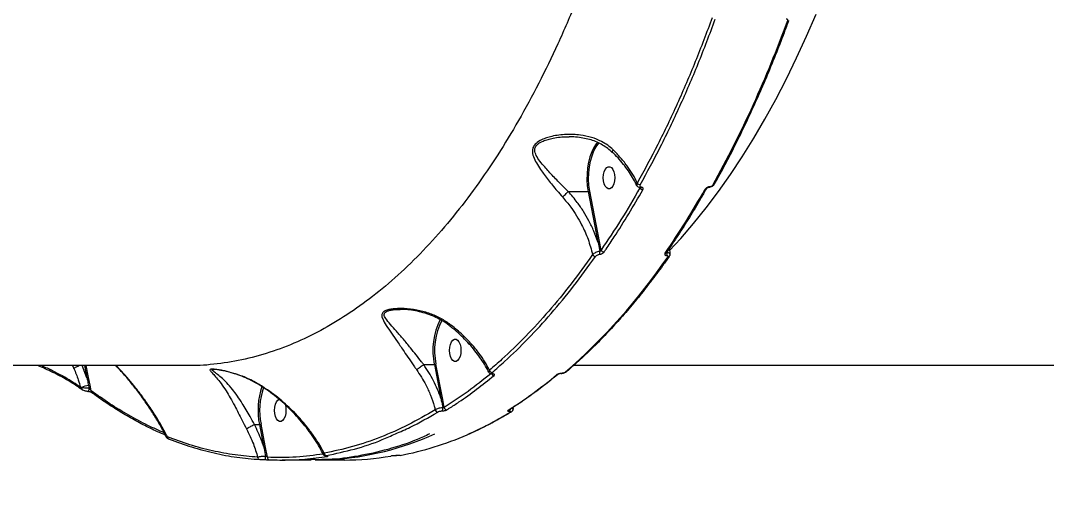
# Model space of a CAD drawing. Header units: millimetres. Extents: x -5517 to 6387, y -5295 to 6147.
# Drawn here: x 2033.5 to 2446.6, y 1059 to 1254.2 of the extents above; entities that cross this region are included whole.
import ezdxf

# ---------------------------------------------------------------- set-up
doc = ezdxf.new("R2010")
doc.units = ezdxf.units.MM
for name, color, linetype in [('DIKOM_ОБЪЕКТ', 7, 'Continuous'), ('DIKOM_РАЗМЕР_ЗОНА', 7, 'Continuous'), ('DIKOM_РАЗМЕР_ОБЪЕКТА', 7, 'Continuous')]:
    doc.layers.add(name, color=color, linetype=linetype)
doc.styles.add('style1', font='arial.ttf', dxfattribs={"width": 0.8})
doc.dimstyles.new('1-50', dxfattribs={"dimtxt": 300, "dimasz": 200, "dimexe": 100, "dimexo": 0, "dimgap": 100, "dimtad": 1, "dimtxsty": 'style1', "dimcen": 200, "dimclrd": 7, "dimclre": 7, "dimclrt": 7, "dimadec": 1, "dimazin": 2, "dimtfac": 1, "dimtmove": 0, "dimatfit": 2, "dimfxl": 0, "dimlwd": 25, "dimlwe": 18, "dimarcsym": 0})

# ---------------------------------------------------------------- blocks, each defined once
blk = doc.blocks.new('*D0')
at = {"layer": 'Defpoints', "color": 0, "transparency": 16777216}
for p in [(3079.07, 4135.26), (-4405.35, -2652.69), (-1397.56, -2652.69)]:
    blk.add_point(p, dxfattribs=at)
at = {"layer": 'DIKOM_РАЗМЕР_ОБЪЕКТА', "color": 7, "lineweight": 18, "transparency": 16777216}
for p, q in [((3079.07, 4135.26), (-4505.35, 4135.26)), ((-1397.56, -2652.69), (-4505.35, -2652.69))]:
    blk.add_line(p, q, dxfattribs=at)
at = {"layer": 'DIKOM_РАЗМЕР_ОБЪЕКТА', "color": 7, "lineweight": 25, "transparency": 16777216}
blk.add_line((-4405.35, 3935.26), (-4405.35, -2452.69), dxfattribs=at)
at = {"layer": 'DIKOM_РАЗМЕР_ОБЪЕКТА', "color": 7, "transparency": 16777216}
for points in [[(-4438.68, 3935.26), (-4372.02, 3935.26), (-4405.35, 4135.26)], [(-4438.68, -2452.69), (-4372.02, -2452.69), (-4405.35, -2652.69)]]:
    blk.add_solid(points, dxfattribs=at)
at = {"layer": 'DIKOM_РАЗМЕР_ОБЪЕКТА', "color": 7, "transparency": 16777216, "insert": (-4658.52, 741.29), "char_height": 300, "attachment_point": 5, "rotation": 90, "style": 'style1'}
blk.add_mtext('6800', dxfattribs=at)
blk = doc.blocks.new('*D1')
at = {"layer": 'Defpoints', "color": 0, "transparency": 16777216}
for p in [(2817.72, 6146.72), (-5067.27, -4152.08), (-1897.56, -4152.08)]:
    blk.add_point(p, dxfattribs=at)
at = {"layer": 'DIKOM_РАЗМЕР_ЗОНА', "color": 7, "lineweight": 18, "transparency": 16777216}
for p, q in [((2817.72, 6146.72), (-5167.27, 6146.72)), ((-1897.56, -4152.08), (-5167.27, -4152.08))]:
    blk.add_line(p, q, dxfattribs=at)
at = {"layer": 'DIKOM_РАЗМЕР_ЗОНА', "color": 7, "lineweight": 25, "transparency": 16777216}
blk.add_line((-5067.27, 5946.72), (-5067.27, -3952.08), dxfattribs=at)
at = {"layer": 'DIKOM_РАЗМЕР_ЗОНА', "color": 7, "transparency": 16777216}
for points in [[(-5100.61, 5946.72), (-5033.94, 5946.72), (-5067.27, 6146.72)], [(-5100.61, -3952.08), (-5033.94, -3952.08), (-5067.27, -4152.08)]]:
    blk.add_solid(points, dxfattribs=at)
at = {"layer": 'DIKOM_РАЗМЕР_ЗОНА', "color": 7, "transparency": 16777216, "insert": (-5320.45, 939.42), "char_height": 300, "attachment_point": 5, "rotation": 90, "style": 'style1'}
blk.add_mtext('10200', dxfattribs=at)
blk = doc.blocks.new('*D2')
at = {"layer": 'Defpoints', "color": 0, "transparency": 16777216}
for p in [(4491.49, 3838.97), (-2445.56, 374.31), (4491.49, -4687.8)]:
    blk.add_point(p, dxfattribs=at)
at = {"layer": 'DIKOM_РАЗМЕР_ОБЪЕКТА', "color": 7, "lineweight": 18, "transparency": 16777216}
for p, q in [((4491.49, 3838.97), (4491.49, -4787.8)), ((-2445.56, 374.31), (-2445.56, -4787.8))]:
    blk.add_line(p, q, dxfattribs=at)
at = {"layer": 'DIKOM_РАЗМЕР_ОБЪЕКТА', "color": 7, "lineweight": 25, "transparency": 16777216}
blk.add_line((-2245.56, -4687.8), (4291.49, -4687.8), dxfattribs=at)
at = {"layer": 'DIKOM_РАЗМЕР_ОБЪЕКТА', "color": 7, "transparency": 16777216}
for points in [[(-2245.56, -4654.47), (-2245.56, -4721.14), (-2445.56, -4687.8)], [(4291.49, -4654.47), (4291.49, -4721.14), (4491.49, -4687.8)]]:
    blk.add_solid(points, dxfattribs=at)
at = {"layer": 'DIKOM_РАЗМЕР_ОБЪЕКТА', "color": 7, "transparency": 16777216, "insert": (1022.97, -4434.63), "char_height": 300, "attachment_point": 5, "style": 'style1'}
blk.add_mtext('6900', dxfattribs=at)
blk = doc.blocks.new('*D3')
at = {"layer": 'Defpoints', "color": 0, "transparency": 16777216}
for p in [(6386.85, 4728.17), (-4131.44, -152.69), (6386.85, -5195.35)]:
    blk.add_point(p, dxfattribs=at)
at = {"layer": 'DIKOM_РАЗМЕР_ЗОНА', "color": 7, "lineweight": 18, "transparency": 16777216}
for p, q in [((6386.85, 4728.17), (6386.85, -5295.35)), ((-4131.44, -152.69), (-4131.44, -5295.35))]:
    blk.add_line(p, q, dxfattribs=at)
at = {"layer": 'DIKOM_РАЗМЕР_ЗОНА', "color": 7, "lineweight": 25, "transparency": 16777216}
blk.add_line((-3931.44, -5195.35), (6186.85, -5195.35), dxfattribs=at)
at = {"layer": 'DIKOM_РАЗМЕР_ЗОНА', "color": 7, "transparency": 16777216}
for points in [[(-3931.44, -5162.02), (-3931.44, -5228.69), (-4131.44, -5195.35)], [(6186.85, -5162.02), (6186.85, -5228.69), (6386.85, -5195.35)]]:
    blk.add_solid(points, dxfattribs=at)
at = {"layer": 'DIKOM_РАЗМЕР_ЗОНА', "color": 7, "transparency": 16777216, "insert": (1127.71, -4942.18), "char_height": 300, "attachment_point": 5, "style": 'style1'}
blk.add_mtext('10500', dxfattribs=at)

msp = doc.modelspace()

# ---------------------------------------------------------------- linework, layer by layer
at = {"layer": 'DIKOM_ОБЪЕКТ', "color": 7, "linetype": 'Continuous', "lineweight": 15}
for p, q in [((2265.791, 1205.192), (2265.495, 1204.845)), ((2310.668, 1187.021), (2310.621, 1187.021)), ((2311.016, 1187.282), (2310.969, 1187.282)), ((2254.03, 1185.343), (2262.029, 1185.343)), ((2262.029, 1185.343), (2265.935, 1165.143)), ((2266.605, 1165.318), (2262.699, 1185.515)), ((2267.266, 1161.822), (2266.605, 1165.318)), ((2293.831, 1160.74), (2293.762, 1161.126)), ((2293.879, 1161.301), (2293.899, 1160.74)), ((2294.746, 1162.59), (2294.918, 1160.224)), ((2293.65, 1159.609), (2293.718, 1159.609)), ((2293.899, 1160.74), (2293.831, 1160.74)), ((2185.859, 1137.888), (2186.295, 1137.884)), ((2195.812, 1115.727), (2200.096, 1115.727)), ((2200.096, 1115.727), (2202.707, 1102.221)), ((2203.377, 1102.396), (2200.765, 1115.902)), ((2100.499, 1115.311), (1802.458, 1115.311)), ((2054.451, 1115.311), (2054.93, 1114.178)), ((2060.207, 1110.378), (2058.336, 1115.311)), ((2059.253, 1115.311), (2060.207, 1110.378)), ((2060.877, 1110.553), (2059.957, 1115.311)), ((2251.221, 1112.118), (2251.153, 1112.118)), ((2251.426, 1112.201), (2251.358, 1112.201)), ((2518.233, 1115.311), (2256.125, 1115.311)), ((2061.466, 1107.454), (2060.877, 1110.553)), ((2061.893, 1105.198), (2061.466, 1107.454)), ((2058.051, 1106.447), (2057.627, 1106.533)), ((2060.628, 1104.885), (2060.636, 1104.884)), ((2204.118, 1098.476), (2203.377, 1102.396)), ((2230.181, 1097.478), (2230.183, 1097.479)), ((2230.355, 1096.916), (2230.403, 1096.916)), ((2231.748, 1098.499), (2231.804, 1097.831)), ((2127.682, 1091.604), (2127.678, 1091.603)), ((2127.682, 1091.604), (2129.634, 1091.604)), ((2129.634, 1091.604), (2131.322, 1082.874)), ((2131.992, 1083.05), (2130.304, 1091.779)), ((2132.867, 1078.428), (2131.992, 1083.05)), ((2184.787, 1079.069), (2184.834, 1079.074)), ((2184.876, 1079.069), (2184.787, 1079.069)), ((2184.923, 1079.074), (2184.834, 1079.074)), ((2184.876, 1079.069), (2184.923, 1079.074)), ((2150.465, 1077.311), (2138.825, 1077.311)), ((2163.751, 1077.311), (2152.18, 1077.311))]:
    msp.add_line(p, q, dxfattribs=at)
at = {"layer": 'DIKOM_ОБЪЕКТ', "color": 7, "linetype": 'Continuous', "lineweight": 15, "flags": 128}
for points in [[(2294.839, 1161.567), (2299.368, 1166.489), (2304.518, 1172.468), (2309.573, 1178.75), (2314.526, 1185.327), (2319.374, 1192.195), (2324.111, 1199.347), (2328.734, 1206.776), (2333.238, 1214.475), (2337.62, 1222.437), (2341.874, 1230.655), (2345.997, 1239.121), (2349.985, 1247.828), (2353.834, 1256.766)], [(2265.495, 1204.845), (2265.29, 1204.586), (2264.309, 1203.091), (2263.451, 1201.333), (2262.735, 1199.351), (2262.176, 1197.186), (2261.786, 1194.886), (2261.574, 1192.5), (2261.544, 1190.08), (2261.697, 1187.677), (2262.029, 1185.343)], [(2262.699, 1185.515), (2262.365, 1187.906), (2262.224, 1190.369), (2262.281, 1192.844), (2262.535, 1195.272), (2262.978, 1197.596), (2263.6, 1199.759), (2264.388, 1201.709), (2265.321, 1203.399), (2266.377, 1204.79), (2266.513, 1204.938)], [(2268.143, 1190.893), (2268.237, 1192.161), (2268.511, 1193.326), (2268.943, 1194.294), (2269.498, 1194.987), (2270.131, 1195.348), (2270.79, 1195.348), (2271.423, 1194.987), (2271.978, 1194.294), (2272.41, 1193.326), (2272.684, 1192.161), (2272.778, 1190.893), (2272.684, 1189.626), (2272.41, 1188.46), (2271.978, 1187.492), (2271.423, 1186.8), (2270.79, 1186.439), (2270.131, 1186.439), (2269.498, 1186.8), (2268.943, 1187.492), (2268.511, 1188.46), (2268.237, 1189.626), (2268.143, 1190.893)], [(2206.18, 1121.434), (2206.274, 1122.702), (2206.548, 1123.867), (2206.98, 1124.835), (2207.535, 1125.527), (2208.168, 1125.888), (2208.828, 1125.888), (2209.461, 1125.527), (2210.016, 1124.835), (2210.448, 1123.867), (2210.722, 1122.702), (2210.816, 1121.434), (2210.722, 1120.166), (2210.448, 1119.001), (2210.016, 1118.033), (2209.461, 1117.341), (2208.828, 1116.98), (2208.168, 1116.98), (2207.535, 1117.341), (2206.98, 1118.033), (2206.548, 1119.001), (2206.274, 1120.166), (2206.18, 1121.434)], [(2057.898, 1105.821), (2057.892, 1105.825), (2057.835, 1105.875)], [(2060.636, 1104.884), (2060.72, 1104.906), (2060.824, 1105.003), (2060.917, 1105.172), (2060.991, 1105.398), (2061.042, 1105.664), (2061.064, 1105.947), (2061.055, 1106.224)], [(2135.719, 1097.311), (2135.813, 1098.579), (2136.087, 1099.744), (2136.519, 1100.712), (2137.074, 1101.404), (2137.633, 1101.742)], [(2140.016, 1099.65), (2140.26, 1098.579), (2140.354, 1097.311), (2140.26, 1096.043), (2139.986, 1094.878), (2139.554, 1093.91), (2138.999, 1093.218), (2138.366, 1092.857), (2137.707, 1092.857), (2137.074, 1093.218), (2136.519, 1093.91), (2136.087, 1094.878), (2135.813, 1096.043), (2135.719, 1097.311)], [(2093.36, 1085.758), (2093.203, 1085.774), (2093.107, 1085.802)], [(2131.785, 1077.469), (2131.876, 1077.491), (2131.963, 1077.572), (2132.04, 1077.705), (2132.103, 1077.883), (2132.148, 1078.095), (2132.173, 1078.33), (2132.175, 1078.572), (2132.155, 1078.809)], [(2152.18, 1077.311), (2152.438, 1077.311), (2155.762, 1077.369)]]:
    msp.add_lwpolyline(points, dxfattribs=at)
at = {"layer": 'DIKOM_ОБЪЕКТ', "color": 7, "linetype": 'Continuous', "lineweight": 15}
for centre, radius, start, end in [((1914.618, 1408.48), 454.694, 330.98872, 340.13046), ((2342.32, 1254.46), 0.527, 261.66791, 327.16275), ((2283.069, 1189.525), 1.433, 210.73429, 267.84256), ((2284.126, 1187.477), 1.413, 208.36533, 268.0337), ((2283.108, 1187.332), 0.511, 266.21542, 329.66992), ((2010.153, 1355.44), 343.502, 325.4335, 330.4959), ((2309.163, 1186.837), 0.57, 264.72342, 325.74575), ((2310.576, 1187.444), 0.425, 275.42002, 337.71356), ((2310.619, 1187.447), 0.43, 277.29565, 337.50913), ((2312.31, 1188.531), 0.572, 264.85878, 325.67592), ((2265.949, 1166.453), 1.311, 269.3892, 300.02085), ((2264.857, 1160.77), 1.938, 339.90442, 14.2635), ((2268.486, 1162.349), 1.329, 203.35677, 267.34617), ((2091.892, 1297.762), 245.268, 310.9844, 325.54507), ((2265.023, 1160.537), 1.33, 205.14388, 267.1185), ((2293.053, 1161.153), 0.605, 266.50373, 322.23665), ((2292.251, 1160.413), 1.613, 330.13449, 11.70311), ((2292.32, 1160.412), 1.612, 330.12888, 11.70871), ((2294.171, 1159.6), 0.602, 266.35059, 322.12923), ((2226.818, 1121.437), 27.326, 152.91779, 192.0622), ((2226.912, 1121.41), 26.721, 153.17402, 191.89485), ((2200.11, 1117.037), 1.31, 269.38853, 300.02151), ((2223.454, 1113.74), 1.169, 194.98102, 265.8422), ((2224.204, 1112.485), 1.152, 208.55461, 265.95861), ((2223.492, 1112.314), 0.436, 266.95976, 305.33736), ((2137.97, 1244.115), 173.111, 302.04018, 310.036), ((2249.342, 1112.24), 0.666, 268.74604, 310.1698), ((2251.145, 1112.432), 0.314, 271.13541, 312.64675), ((2251.213, 1112.433), 0.315, 271.91652, 312.60905), ((2252.766, 1113.277), 0.666, 268.71186, 309.85721), ((2061.734, 1099.225), 8.106, 96.29649, 117.02192), ((2060.221, 1111.688), 1.311, 269.38964, 300.01915), ((2060.817, 1108.597), 1.314, 271.2264, 299.59959), ((2058.399, 1106.415), 0.781, 171.28075, 223.74159), ((2058.751, 1106.168), 0.753, 158.2789, 233.78488), ((2062.655, 1105.001), 0.787, 165.51987, 229.64987), ((2158.983, 1097.261), 29.889, 161.26331, 190.91059), ((2158.171, 1097.306), 28.41, 161.17482, 191.2181), ((2202.721, 1103.531), 1.31, 269.38853, 300.02151), ((2201.54, 1097.73), 1.102, 190.58984, 265.44521), ((2201.948, 1097.951), 1.606, 326.9953, 15.08535), ((2205.218, 1098.631), 1.111, 188.05554, 265.3851), ((2155.94, 1218.732), 143.222, 293.62385, 301.49859), ((2229.815, 1098.067), 0.694, 269.43773, 301.63424), ((2229.602, 1097.739), 1.115, 312.47111, 4.38847), ((2229.639, 1097.746), 1.128, 312.59044, 5.47734), ((2230.776, 1097.31), 0.697, 269.49127, 301.18507), ((2129.648, 1092.914), 1.31, 269.38853, 300.02151), ((2093.446, 1086.584), 0.853, 175.1821, 246.57471), ((2151.186, 1196.66), 119.395, 273.6151, 294.29353), ((2163.725, 1200.351), 123.261, 280.57648, 293.73214), ((2131.336, 1084.184), 1.31, 269.38374, 300.02631), ((2129.862, 1078.42), 0.906, 178.67746, 265.83058), ((2133.787, 1078.349), 0.924, 175.07861, 265.3578), ((2156.703, 1080.094), 0.978, 182.81785, 265.34088), ((2157.033, 1079.588), 0.788, 242.31833, 269.4794), ((2163.725, 1189.624), 112.312, 270.01358, 279.67194)]:
    msp.add_arc(centre, radius, start, end, dxfattribs=at)
for points, knots in [([(2296.712, 1435.757), (2296.065, 1428.817), (2294.77, 1414.932), (2292.075, 1394.411), (2288.808, 1373.995), (2284.899, 1353.78), (2280.361, 1333.839), (2275.29, 1314.61), (2269.717, 1296.143), (2263.682, 1278.469), (2257.086, 1261.301), (2249.929, 1244.721), (2242.221, 1228.803), (2234.13, 1213.892), (2225.693, 1200.016), (2216.951, 1187.181), (2207.766, 1175.18), (2198.149, 1164.091), (2188.123, 1153.977), (2177.903, 1145.054), (2167.528, 1137.325), (2157.038, 1130.769), (2146.269, 1125.28), (2135.245, 1120.936), (2123.999, 1117.736), (2112.767, 1115.905), (2104.903, 1115.157), (2100.828, 1115.349), (2100.449, 1115.367)], [0, 0, 0, 0, 0.0392428, 0.0785159, 0.1177587, 0.1581422, 0.1985587, 0.2389423, 0.2781873, 0.3174626, 0.3567075, 0.3970915, 0.4375084, 0.4778924, 0.517166, 0.5564698, 0.5957433, 0.6361546, 0.6765988, 0.71701, 0.7563483, 0.7957167, 0.835055, 0.8755305, 0.9160388, 0.9565144, 0.9959509, 1, 1, 1, 1]), ([(2311.98, 1255.29), (2309.746, 1249.351), (2305.276, 1237.472), (2297.938, 1220.505), (2290.181, 1204.141), (2284.618, 1193.909), (2281.837, 1188.792)], [0, 0, 0, 0, 0.2485944, 0.4971897, 0.748596, 1, 1, 1, 1]), ([(2283.015, 1188.093), (2285.772, 1193.162), (2291.285, 1203.301), (2299.039, 1219.625), (2306.43, 1236.682), (2310.961, 1248.72), (2313.227, 1254.739)], [0, 0, 0, 0, 0.2485944, 0.4971906, 0.7485946, 1, 1, 1, 1]), ([(2342.763, 1254.174), (2342.156, 1252.531), (2340.395, 1247.767), (2337.38, 1240.023), (2333.677, 1231.011), (2329.845, 1222.201), (2325.891, 1213.598), (2321.816, 1205.207), (2317.697, 1197.181), (2314.659, 1191.565), (2313.031, 1188.653), (2312.783, 1188.209)], [0, 0, 0, 0, 0.0688397, 0.1996464, 0.3304596, 0.4612755, 0.5920967, 0.7229204, 0.8537485, 0.9776945, 1, 1, 1, 1]), ([(2341.776, 1254.904), (2341.854, 1254.896), (2342.01, 1254.881), (2342.182, 1254.758), (2342.294, 1254.573), (2342.334, 1254.313), (2342.296, 1254.089), (2342.25, 1253.958), (2342.244, 1253.939)], [0, 0, 0, 0, 0.1673391, 0.3344497, 0.5091332, 0.7130105, 0.9577119, 1, 1, 1, 1]), ([(2272.054, 1202.16), (2271.35, 1202.783), (2269.928, 1204.043), (2267.031, 1205.779), (2263.354, 1207.261), (2258.545, 1208.268), (2253.15, 1208.487), (2248.57, 1207.902), (2245.294, 1206.997), (2243.056, 1206.122), (2241.098, 1204.923), (2239.861, 1203.366), (2239.409, 1201.545), (2239.89, 1199.357), (2241.147, 1196.85), (2243.134, 1193.779), (2245.906, 1190.08), (2248.93, 1186.346), (2250.95, 1184.031), (2251.664, 1183.214)], [0, 0, 0, 0, 0.0443367, 0.0895888, 0.1599539, 0.2324656, 0.3224988, 0.4152108, 0.4503609, 0.4859277, 0.5329415, 0.5664243, 0.5998052, 0.6530974, 0.7102648, 0.768667, 0.8578762, 0.9497897, 1, 1, 1, 1]), ([(2254.01, 1185.336), (2254.007, 1185.338), (2253.253, 1186.077), (2251.174, 1188.164), (2247.908, 1191.503), (2244.885, 1194.805), (2242.581, 1197.534), (2241.324, 1199.407), (2240.669, 1200.888), (2240.434, 1202.033), (2240.649, 1203.284), (2241.798, 1204.658), (2243.698, 1205.661), (2245.861, 1206.385), (2249.097, 1207.087), (2251.972, 1207.519), (2254.121, 1207.368), (2254.364, 1207.351)], [0, 0, 0, 0, 0.0002364, 0.0748496, 0.2105124, 0.3463131, 0.4312122, 0.5158851, 0.5533123, 0.5906113, 0.6352567, 0.6796456, 0.7442974, 0.7952648, 0.8463355, 0.9825658, 1, 1, 1, 1]), ([(2271.64, 1201.117), (2271.379, 1201.382), (2270.538, 1202.233), (2268.903, 1203.443), (2266.761, 1204.735), (2264.432, 1205.756), (2261.913, 1206.52), (2259.178, 1207.068), (2256.633, 1207.367), (2254.994, 1207.361), (2254.366, 1207.359)], [0, 0, 0, 0, 0.0587396, 0.1889127, 0.3230128, 0.4584222, 0.5951307, 0.7411377, 0.9007233, 1, 1, 1, 1]), ([(2272.054, 1202.16), (2272.035, 1202.13), (2271.952, 1201.998), (2271.8, 1201.715), (2271.688, 1201.397), (2271.759, 1201.304), (2271.791, 1201.263)], [0, 0, 0, 0, 0.0660605, 0.2927258, 0.6909491, 1, 1, 1, 1]), ([(2281.653, 1187.749), (2281.351, 1188.378), (2280.615, 1189.909), (2279.148, 1192.334), (2277.31, 1195), (2275.22, 1197.601), (2273.363, 1199.687), (2272.136, 1200.857), (2271.748, 1201.228)], [0, 0, 0, 0, 0.134829, 0.3284289, 0.5225468, 0.716682, 0.9103723, 1, 1, 1, 1]), ([(2281.837, 1188.792), (2281.817, 1188.834), (2281.281, 1189.961), (2280.087, 1192.18), (2277.895, 1195.504), (2275.256, 1198.879), (2273.126, 1201.061), (2272.054, 1202.16)], [0, 0, 0, 0, 0.0088982, 0.2417855, 0.4772825, 0.7368272, 1, 1, 1, 1]), ([(2282.882, 1186.805), (2280.358, 1182.468), (2275.303, 1173.785), (2269.947, 1165.812), (2267.266, 1161.822)], [0, 0, 0, 0, 0.49945, 1, 1, 1, 1]), ([(2268.425, 1161.021), (2268.699, 1161.421), (2270.072, 1163.422), (2273.427, 1168.451), (2278.415, 1176.304), (2282.189, 1182.809), (2284.077, 1186.064)], [0, 0, 0, 0, 0.0507701, 0.2538553, 0.6266997, 1, 1, 1, 1]), ([(2281.837, 1188.792), (2281.816, 1188.755), (2281.692, 1188.533), (2281.575, 1188.159), (2281.675, 1187.894), (2281.719, 1187.776)], [0, 0, 0, 0, 0.1010957, 0.6028428, 1, 1, 1, 1]), ([(2283.076, 1186.832), (2283.033, 1186.835), (2282.75, 1186.855), (2282.304, 1187.058), (2281.869, 1187.403), (2281.762, 1187.684), (2281.731, 1187.767)], [0, 0, 0, 0, 0.0726821, 0.4806002, 0.84658, 1, 1, 1, 1]), ([(2283.549, 1187.074), (2283.423, 1187.104), (2283.171, 1187.164), (2282.945, 1187.387), (2282.868, 1187.68), (2282.93, 1187.932), (2283.003, 1188.069), (2283.015, 1188.093)], [0, 0, 0, 0, 0.2377636, 0.4755429, 0.7137816, 0.9520136, 1, 1, 1, 1]), ([(2283.089, 1186.821), (2283.092, 1186.82), (2283.101, 1186.817), (2283.079, 1186.82), (2283.066, 1186.822)], [0, 0, 0, 0, 0.3771225, 1, 1, 1, 1]), ([(2284.077, 1186.064), (2284.09, 1186.088), (2284.164, 1186.224), (2284.226, 1186.473), (2284.15, 1186.764), (2283.925, 1186.985), (2283.674, 1187.045), (2283.549, 1187.074)], [0, 0, 0, 0, 0.0489072, 0.2871268, 0.5250081, 0.7625619, 1, 1, 1, 1]), ([(2309.634, 1186.517), (2308.859, 1185.163), (2306.612, 1181.238), (2302.807, 1174.926), (2298.221, 1167.679), (2295.086, 1163.07), (2293.531, 1160.783)], [0, 0, 0, 0, 0.1498898, 0.4347115, 0.7195452, 1, 1, 1, 1]), ([(2310.969, 1187.282), (2310.871, 1187.278), (2310.626, 1187.265), (2310.196, 1187.144), (2309.74, 1186.914), (2309.346, 1186.611), (2309.189, 1186.383), (2309.11, 1186.27)], [0, 0, 0, 0, 0.1407755, 0.3552856, 0.5700434, 0.7849638, 1, 1, 1, 1]), ([(2310.617, 1187.018), (2310.594, 1187.018), (2310.537, 1187.019), (2310.384, 1186.992), (2310.186, 1186.929), (2309.975, 1186.826), (2309.799, 1186.701), (2309.69, 1186.598), (2309.641, 1186.53), (2309.638, 1186.523), (2309.637, 1186.522)], [0, 0, 0, 0, 0.0888095, 0.2207356, 0.3688604, 0.5326374, 0.6969961, 0.8337356, 0.9575989, 1, 1, 1, 1]), ([(2312.768, 1188.215), (2312.74, 1188.159), (2312.625, 1187.917), (2312.235, 1187.549), (2311.602, 1187.184), (2311.032, 1187.002), (2310.729, 1187.035), (2310.673, 1187.041)], [0, 0, 0, 0, 0.0780494, 0.3328574, 0.6248369, 0.930416, 1, 1, 1, 1]), ([(2312.259, 1187.961), (2312.207, 1187.885), (2312.102, 1187.733), (2311.84, 1187.53), (2311.536, 1187.376), (2311.247, 1187.294), (2311.082, 1187.286), (2311.016, 1187.282)], [0, 0, 0, 0, 0.2143038, 0.4284298, 0.6428906, 0.857711, 1, 1, 1, 1]), ([(2251.664, 1183.214), (2251.681, 1183.227), (2251.857, 1183.364), (2252.249, 1183.685), (2252.866, 1184.228), (2253.495, 1184.814), (2253.838, 1185.162), (2254.01, 1185.336)], [0, 0, 0, 0, 0.0262373, 0.2630948, 0.5087243, 0.7543619, 1, 1, 1, 1]), ([(2251.664, 1183.214), (2252.83, 1181.842), (2254.885, 1179.425), (2257.419, 1175.615), (2259.828, 1171.346), (2262.166, 1166.125), (2263.264, 1162.038), (2263.819, 1159.972)], [0, 0, 0, 0, 0.2022618, 0.3564054, 0.5119921, 0.7532492, 1, 1, 1, 1]), ([(2254.03, 1185.343), (2254.026, 1185.343), (2254.019, 1185.342), (2254.013, 1185.339), (2254.01, 1185.336), (2254.01, 1185.336)], [0, 0, 0, 0, 0.5057923, 0.9178705, 1, 1, 1, 1]), ([(2265.935, 1165.143), (2265.427, 1166.566), (2264.405, 1169.428), (2262.441, 1173.509), (2260.201, 1177.376), (2257.482, 1181.37), (2255.275, 1183.91), (2254.03, 1185.343)], [0, 0, 0, 0, 0.1948134, 0.3916455, 0.575068, 0.7602138, 1, 1, 1, 1]), ([(2262.029, 1185.343), (2262.08, 1185.345), (2262.182, 1185.349), (2262.352, 1185.378), (2262.51, 1185.422), (2262.619, 1185.467), (2262.675, 1185.498), (2262.694, 1185.511), (2262.699, 1185.515)], [0, 0, 0, 0, 0.2146811, 0.4293266, 0.643944, 0.8585384, 0.9552484, 1, 1, 1, 1]), ([(2265.935, 1165.143), (2266.002, 1164.83), (2266.279, 1163.534), (2266.538, 1162.234), (2266.735, 1161.247)], [0, 0, 0, 0, 0.2408279, 1, 1, 1, 1]), ([(2266.735, 1161.247), (2266.703, 1161.244), (2266.418, 1161.214), (2265.834, 1161.096), (2265.02, 1160.803), (2264.287, 1160.411), (2263.974, 1160.118), (2263.819, 1159.972)], [0, 0, 0, 0, 0.0300294, 0.2639496, 0.5066459, 0.7544477, 1, 1, 1, 1]), ([(2266.677, 1160.104), (2266.856, 1160.132), (2267.204, 1160.186), (2267.718, 1160.41), (2268.154, 1160.694), (2268.334, 1160.912), (2268.425, 1161.021)], [0, 0, 0, 0, 0.2592382, 0.5021627, 0.7511484, 1, 1, 1, 1]), ([(2267.266, 1161.822), (2267.242, 1161.753), (2267.197, 1161.62), (2267.071, 1161.442), (2266.928, 1161.318), (2266.81, 1161.262), (2266.752, 1161.25), (2266.735, 1161.247)], [0, 0, 0, 0, 0.2735434, 0.5342555, 0.7688219, 0.9341842, 1, 1, 1, 1]), ([(2263.819, 1159.972), (2260.95, 1155.989), (2255.213, 1148.024), (2246.211, 1137.092), (2236.929, 1126.954), (2228.921, 1119.161), (2223.998, 1114.889), (2222.325, 1113.438)], [0, 0, 0, 0, 0.2203105, 0.4406216, 0.6630833, 0.8855451, 1, 1, 1, 1]), ([(2223.37, 1112.574), (2225.046, 1114.029), (2229.948, 1118.283), (2237.914, 1126.027), (2247.19, 1136.141), (2256.246, 1147.12), (2262.053, 1155.179), (2264.956, 1159.208)], [0, 0, 0, 0, 0.1144547, 0.334765, 0.5550759, 0.7775376, 1, 1, 1, 1]), ([(2294.647, 1159.232), (2293.804, 1158.039), (2291.36, 1154.58), (2287.242, 1149.05), (2282.264, 1142.733), (2277.197, 1136.686), (2272.045, 1130.909), (2266.813, 1125.408), (2261.504, 1120.191), (2256.955, 1116.005), (2254.167, 1113.605), (2253.193, 1112.766)], [0, 0, 0, 0, 0.0652728, 0.189297, 0.3133238, 0.4373489, 0.5613706, 0.685386, 0.8093951, 0.9333933, 1, 1, 1, 1]), ([(2264.956, 1159.208), (2265.045, 1159.314), (2265.223, 1159.527), (2265.652, 1159.806), (2266.135, 1160.009), (2266.486, 1160.086), (2266.657, 1160.102), (2266.677, 1160.104)], [0, 0, 0, 0, 0.2486823, 0.4975259, 0.7389449, 0.9703452, 1, 1, 1, 1]), ([(2293.016, 1160.549), (2292.967, 1160.466), (2292.858, 1160.279), (2292.847, 1160.012), (2292.982, 1159.789), (2293.251, 1159.639), (2293.517, 1159.619), (2293.65, 1159.609)], [0, 0, 0, 0, 0.1741508, 0.3895805, 0.5957832, 0.7978924, 1, 1, 1, 1]), ([(2293.537, 1160.789), (2293.531, 1160.781), (2293.523, 1160.769), (2293.526, 1160.776), (2293.527, 1160.778)], [0, 0, 0, 0, 0.6761022, 1, 1, 1, 1]), ([(2293.831, 1160.74), (2293.793, 1160.744), (2293.747, 1160.749), (2293.668, 1160.788), (2293.634, 1160.828), (2293.605, 1160.863)], [0, 0, 0, 0, 0.39875, 0.4841253, 1, 1, 1, 1]), ([(2293.718, 1159.609), (2293.806, 1159.603), (2293.981, 1159.591), (2294.158, 1159.492), (2294.245, 1159.346), (2294.236, 1159.174), (2294.165, 1159.054), (2294.133, 1159)], [0, 0, 0, 0, 0.2039704, 0.4080158, 0.613519, 0.8265176, 1, 1, 1, 1]), ([(2294.906, 1160.223), (2294.909, 1160.241), (2294.928, 1160.353), (2294.765, 1160.517), (2294.429, 1160.689), (2294.076, 1160.723), (2293.899, 1160.74)], [0, 0, 0, 0, 0.0596528, 0.3723499, 0.6858037, 1, 1, 1, 1]), ([(2294.902, 1160.219), (2294.914, 1160.174), (2294.961, 1159.983), (2294.86, 1159.635), (2294.754, 1159.347), (2294.646, 1159.231), (2294.645, 1159.23)], [0, 0, 0, 0, 0.1286654, 0.5490185, 0.9951225, 1, 1, 1, 1]), ([(2206.172, 1132.099), (2204.876, 1132.959), (2202.249, 1134.702), (2197.766, 1136.508), (2192.964, 1137.766), (2188.392, 1138.317), (2184.896, 1138.306), (2182.566, 1138.036), (2180.873, 1137.641), (2179.447, 1136.926), (2178.917, 1135.973), (2178.967, 1134.996), (2179.435, 1133.572), (2180.706, 1131.45), (2182.781, 1128.416), (2185.202, 1124.935), (2187.612, 1121.415), (2189.936, 1117.997), (2191.632, 1115.519), (2192.65, 1114.074), (2192.927, 1113.681)], [0, 0, 0, 0, 0.0704037, 0.1427034, 0.2195596, 0.297965, 0.355593, 0.3848671, 0.4149668, 0.4491213, 0.4886794, 0.5172624, 0.5465215, 0.6240214, 0.7036973, 0.7828119, 0.8640045, 0.9204679, 0.978413, 1, 1, 1, 1]), ([(2195.806, 1115.725), (2195.806, 1115.725), (2195.519, 1116.084), (2194.494, 1117.411), (2192.708, 1119.687), (2190.238, 1122.792), (2187.562, 1126.022), (2184.837, 1129.152), (2182.378, 1131.911), (2180.778, 1133.807), (2180.042, 1135.11), (2179.828, 1135.889), (2180.004, 1136.468), (2180.488, 1136.957), (2180.998, 1137.226), (2181.923, 1137.533), (2183.073, 1137.758), (2184.536, 1137.921), (2185.497, 1137.897), (2185.859, 1137.888)], [0, 0, 0, 0, 0.0000499, 0.0327673, 0.1199136, 0.2092594, 0.3325419, 0.4588793, 0.5785051, 0.7004788, 0.7424969, 0.7853154, 0.8276176, 0.840558, 0.8786392, 0.8876872, 0.9296446, 0.9735714, 1, 1, 1, 1]), ([(2205.941, 1131.539), (2205.457, 1131.906), (2204.21, 1132.849), (2201.987, 1134.12), (2199.288, 1135.388), (2196.363, 1136.416), (2193.264, 1137.224), (2190.212, 1137.722), (2187.717, 1137.933), (2186.335, 1137.923), (2185.859, 1137.92)], [0, 0, 0, 0, 0.0834895, 0.2151862, 0.3533905, 0.4968805, 0.6455649, 0.7987729, 0.9307824, 1, 1, 1, 1]), ([(2206.172, 1132.099), (2206.157, 1132.073), (2206.067, 1131.912), (2205.96, 1131.689), (2205.982, 1131.639), (2205.992, 1131.616)], [0, 0, 0, 0, 0.0954369, 0.5959945, 1, 1, 1, 1]), ([(2222.325, 1113.438), (2221.727, 1114.561), (2220.485, 1116.89), (2218.091, 1120.378), (2214.987, 1124.189), (2211.082, 1128.207), (2207.82, 1130.792), (2206.172, 1132.099)], [0, 0, 0, 0, 0.1665432, 0.3455489, 0.5267573, 0.7607828, 1, 1, 1, 1]), ([(2222.028, 1112.645), (2221.727, 1113.247), (2220.964, 1114.777), (2219.447, 1117.227), (2217.521, 1119.978), (2215.346, 1122.686), (2212.955, 1125.324), (2210.363, 1127.851), (2208.015, 1129.93), (2206.477, 1131.1), (2205.919, 1131.524)], [0, 0, 0, 0, 0.0889498, 0.2258121, 0.364016, 0.50319, 0.6428498, 0.7823281, 0.9210228, 1, 1, 1, 1]), ([(2192.927, 1113.681), (2192.949, 1113.697), (2193.046, 1113.768), (2193.321, 1113.965), (2193.829, 1114.329), (2194.51, 1114.812), (2195.21, 1115.307), (2195.607, 1115.586), (2195.806, 1115.725)], [0, 0, 0, 0, 0.0351963, 0.1540629, 0.3655514, 0.5770385, 0.7885239, 1, 1, 1, 1]), ([(2195.812, 1115.727), (2195.81, 1115.726), (2195.808, 1115.726), (2195.807, 1115.725), (2195.806, 1115.725)], [0, 0, 0, 0, 0.6558071, 1, 1, 1, 1]), ([(2202.707, 1102.221), (2202.282, 1103.4), (2201.428, 1105.768), (2199.292, 1110.374), (2197.2, 1113.592), (2195.812, 1115.727)], [0, 0, 0, 0, 0.2504005, 0.5028663, 1, 1, 1, 1]), ([(2057.824, 1105.861), (2057.439, 1106.149), (2056.426, 1106.908), (2054.494, 1108.174), (2052.068, 1109.642), (2049.398, 1111.121), (2046.516, 1112.589), (2043.554, 1113.994), (2041.473, 1114.887), (2040.485, 1115.311)], [0, 0, 0, 0, 0.0933479, 0.2458745, 0.3995007, 0.5536737, 0.7077388, 0.861177, 1, 1, 1, 1]), ([(2057.627, 1106.533), (2056.681, 1107.206), (2054.786, 1108.554), (2051.335, 1110.627), (2047.463, 1112.692), (2044.25, 1114.269), (2042.249, 1115.116), (2041.788, 1115.311)], [0, 0, 0, 0, 0.2323727, 0.4654859, 0.6978614, 0.9303609, 1, 1, 1, 1]), ([(2054.93, 1114.178), (2054.949, 1114.193), (2055.057, 1114.275), (2055.356, 1114.475), (2055.933, 1114.796), (2056.56, 1115.103), (2056.943, 1115.26), (2057.069, 1115.311)], [0, 0, 0, 0, 0.0469265, 0.2629055, 0.5588506, 0.8547968, 1, 1, 1, 1]), ([(2054.93, 1114.178), (2055.562, 1112.659), (2056.611, 1110.137), (2057.338, 1107.558), (2057.627, 1106.533)], [0, 0, 0, 0, 0.6025812, 1, 1, 1, 1]), ([(2092.152, 1086.588), (2091.86, 1087.19), (2090.877, 1089.216), (2088.92, 1092.682), (2086.284, 1096.995), (2083.345, 1101.344), (2080.271, 1105.534), (2077.015, 1109.59), (2074.252, 1112.809), (2072.422, 1114.7), (2071.831, 1115.311)], [0, 0, 0, 0, 0.0608187, 0.2048221, 0.3516016, 0.5011175, 0.6531935, 0.7885781, 0.9317284, 1, 1, 1, 1]), ([(2092.596, 1086.656), (2091.72, 1088.315), (2089.967, 1091.633), (2086.906, 1096.596), (2083.543, 1101.535), (2079.339, 1107.068), (2075.462, 1111.678), (2072.664, 1114.568), (2071.945, 1115.311)], [0, 0, 0, 0, 0.1683531, 0.3367059, 0.5075716, 0.6784296, 0.9172971, 1, 1, 1, 1]), ([(2129.974, 1107.472), (2128.294, 1108.412), (2124.897, 1110.314), (2120.017, 1112.066), (2116.293, 1113.055), (2113.846, 1113.547), (2112.15, 1113.807), (2110.769, 1113.925), (2109.895, 1113.867), (2109.673, 1113.616), (2109.949, 1113.07), (2110.882, 1112.093), (2112.403, 1110.427), (2114.21, 1108.174), (2116.086, 1105.443), (2117.931, 1102.389), (2119.576, 1099.393), (2121.17, 1096.31), (2122.744, 1093.166), (2123.862, 1090.992), (2124.453, 1089.843)], [0, 0, 0, 0, 0.086353, 0.1746777, 0.2336182, 0.2635131, 0.294118, 0.3212047, 0.3485624, 0.3826673, 0.4154277, 0.4844296, 0.5550152, 0.6333665, 0.7133072, 0.7760752, 0.8404082, 0.8905401, 0.9421325, 1, 1, 1, 1]), ([(2127.678, 1091.603), (2127.678, 1091.603), (2127.092, 1092.649), (2125.971, 1094.675), (2124.332, 1097.554), (2122.625, 1100.38), (2120.782, 1103.161), (2118.682, 1105.961), (2116.46, 1108.501), (2114.287, 1110.568), (2112.37, 1112.118), (2111.09, 1113.029), (2110.553, 1113.54), (2110.531, 1113.774), (2111.029, 1113.799), (2111.219, 1113.808)], [0, 0, 0, 0, 0.0000199, 0.0838012, 0.1581997, 0.2346953, 0.3296078, 0.4267934, 0.5460074, 0.6674425, 0.771215, 0.8765489, 0.9237837, 0.971004, 1, 1, 1, 1]), ([(2129.896, 1107.339), (2129.22, 1107.757), (2127.611, 1108.752), (2124.88, 1110.078), (2121.861, 1111.314), (2119.021, 1112.258), (2116.626, 1112.909), (2114.767, 1113.324), (2113.36, 1113.581), (2112.318, 1113.73), (2111.64, 1113.799), (2111.265, 1113.812), (2111.221, 1113.811), (2111.218, 1113.811)], [0, 0, 0, 0, 0.1119262, 0.2660884, 0.4274682, 0.5737448, 0.6914166, 0.7848142, 0.8545134, 0.9120331, 0.9596431, 0.9978684, 1, 1, 1, 1]), ([(2192.927, 1113.681), (2194.24, 1111.672), (2196.402, 1108.365), (2198.632, 1103.376), (2199.81, 1099.996), (2200.325, 1098.03), (2200.457, 1097.528)], [0, 0, 0, 0, 0.3957842, 0.6516335, 0.9109953, 1, 1, 1, 1]), ([(2222.79, 1112.039), (2219.769, 1109.605), (2213.627, 1104.656), (2207.321, 1100.558), (2204.118, 1098.476)], [0, 0, 0, 0, 0.4919468, 1, 1, 1, 1]), ([(2205.129, 1097.524), (2205.455, 1097.729), (2207.089, 1098.755), (2211.103, 1101.395), (2217.135, 1105.676), (2221.792, 1109.449), (2224.123, 1111.336)], [0, 0, 0, 0, 0.0507686, 0.2538481, 0.6266939, 1, 1, 1, 1]), ([(2222.325, 1113.438), (2222.286, 1113.39), (2222.134, 1113.204), (2222.008, 1112.929), (2222.087, 1112.754), (2222.117, 1112.686)], [0, 0, 0, 0, 0.1743916, 0.6788709, 1, 1, 1, 1]), ([(2223.47, 1111.883), (2223.439, 1111.885), (2223.177, 1111.894), (2222.796, 1112.002), (2222.339, 1112.27), (2222.182, 1112.538), (2222.113, 1112.655)], [0, 0, 0, 0, 0.0555958, 0.4642374, 0.765592, 1, 1, 1, 1]), ([(2223.744, 1111.958), (2223.626, 1111.975), (2223.39, 1112.008), (2223.197, 1112.134), (2223.153, 1112.302), (2223.242, 1112.458), (2223.343, 1112.551), (2223.37, 1112.574)], [0, 0, 0, 0, 0.2256855, 0.4513835, 0.6802039, 0.9175968, 1, 1, 1, 1]), ([(2223.546, 1111.869), (2223.547, 1111.868), (2223.548, 1111.868), (2223.515, 1111.876), (2223.471, 1111.878), (2223.462, 1111.878)], [0, 0, 0, 0, 0.32351, 0.8515026, 1, 1, 1, 1]), ([(2224.123, 1111.336), (2224.149, 1111.36), (2224.254, 1111.453), (2224.344, 1111.611), (2224.298, 1111.781), (2224.103, 1111.908), (2223.864, 1111.942), (2223.744, 1111.958)], [0, 0, 0, 0, 0.0825773, 0.3217138, 0.5512709, 0.7756361, 1, 1, 1, 1]), ([(2249.765, 1111.725), (2248.803, 1110.931), (2246.016, 1108.628), (2241.355, 1105.044), (2235.79, 1101.063), (2232.042, 1098.667), (2230.179, 1097.476)], [0, 0, 0, 0, 0.1498875, 0.4344461, 0.7189739, 1, 1, 1, 1]), ([(2251.358, 1112.201), (2251.281, 1112.199), (2251.054, 1112.193), (2250.619, 1112.128), (2250.103, 1111.987), (2249.634, 1111.793), (2249.429, 1111.647), (2249.327, 1111.574)], [0, 0, 0, 0, 0.1082962, 0.3204388, 0.5430818, 0.7715972, 1, 1, 1, 1]), ([(2251.152, 1112.117), (2251.149, 1112.117), (2251.096, 1112.12), (2250.931, 1112.108), (2250.662, 1112.069), (2250.348, 1111.993), (2250.064, 1111.891), (2249.873, 1111.8), (2249.778, 1111.736), (2249.773, 1111.732), (2249.771, 1111.731)], [0, 0, 0, 0, 0.0069503, 0.139184, 0.2904143, 0.4645189, 0.6510158, 0.8100635, 0.9382647, 1, 1, 1, 1]), ([(2253.185, 1112.777), (2253.148, 1112.741), (2252.973, 1112.569), (2252.561, 1112.377), (2251.937, 1112.184), (2251.466, 1112.101), (2251.242, 1112.121), (2251.223, 1112.123)], [0, 0, 0, 0, 0.0787028, 0.3778865, 0.6638835, 0.9705997, 1, 1, 1, 1]), ([(2252.751, 1112.612), (2252.685, 1112.564), (2252.551, 1112.467), (2252.246, 1112.34), (2251.91, 1112.248), (2251.627, 1112.206), (2251.478, 1112.202), (2251.426, 1112.201)], [0, 0, 0, 0, 0.2288237, 0.457867, 0.6785363, 0.8883702, 1, 1, 1, 1]), ([(2060.207, 1110.378), (2060.274, 1110.065), (2060.492, 1109.035), (2060.7, 1108.003), (2060.845, 1107.283)], [0, 0, 0, 0, 0.3030032, 1, 1, 1, 1]), ([(2060.845, 1107.283), (2060.907, 1106.97), (2060.978, 1106.617), (2061.047, 1106.264), (2061.055, 1106.224)], [0, 0, 0, 0, 0.8864878, 1, 1, 1, 1]), ([(2155.39, 1079.563), (2154.922, 1080.481), (2153.897, 1082.488), (2152.007, 1085.564), (2149.792, 1088.778), (2147.334, 1091.942), (2144.669, 1095.009), (2141.828, 1097.938), (2138.86, 1100.69), (2135.786, 1103.237), (2132.809, 1105.468), (2130.802, 1106.757), (2129.896, 1107.34)], [0, 0, 0, 0, 0.0894463, 0.1955047, 0.3020051, 0.4088152, 0.5157564, 0.6204336, 0.7230312, 0.8229942, 0.9200363, 1, 1, 1, 1]), ([(2129.974, 1107.472), (2129.966, 1107.458), (2129.916, 1107.377), (2129.911, 1107.365), (2129.907, 1107.356)], [0, 0, 0, 0, 0.1727632, 1, 1, 1, 1]), ([(2155.725, 1080.046), (2155.478, 1080.519), (2154.594, 1082.206), (2152.87, 1085.092), (2150.391, 1088.698), (2147.581, 1092.261), (2143.78, 1096.499), (2139.7, 1100.356), (2135.447, 1103.761), (2132.525, 1105.855), (2130.659, 1107.038), (2129.974, 1107.472)], [0, 0, 0, 0, 0.0465625, 0.166033, 0.2855036, 0.408265, 0.5310187, 0.7327786, 0.8363391, 0.9398834, 1, 1, 1, 1]), ([(2058.325, 1105.575), (2058.18, 1105.649), (2057.99, 1105.745), (2057.84, 1105.865), (2057.805, 1105.893)], [0, 0, 0, 0, 0.7669845, 1, 1, 1, 1]), ([(2061.055, 1106.224), (2060.887, 1106.225), (2060.478, 1106.226), (2059.725, 1106.26), (2058.824, 1106.331), (2058.321, 1106.406), (2058.051, 1106.447)], [0, 0, 0, 0, 0.1616025, 0.3913464, 0.6724057, 1, 1, 1, 1]), ([(2059.791, 1105.017), (2059.625, 1105.056), (2059.192, 1105.159), (2058.691, 1105.354), (2058.405, 1105.516), (2058.311, 1105.569)], [0, 0, 0, 0, 0.2947559, 0.7690184, 1, 1, 1, 1]), ([(2060.628, 1104.893), (2060.413, 1104.907), (2060.13, 1104.925), (2059.856, 1104.999), (2059.791, 1105.017)], [0, 0, 0, 0, 0.7602384, 1, 1, 1, 1]), ([(2062.148, 1104.397), (2062.139, 1104.405), (2062.101, 1104.434), (2061.892, 1104.553), (2061.56, 1104.691), (2061.174, 1104.804), (2060.878, 1104.86), (2060.7, 1104.882), (2060.64, 1104.883), (2060.636, 1104.884)], [0, 0, 0, 0, 0.0733512, 0.283889, 0.5543694, 0.7485715, 0.8872544, 0.9914695, 1, 1, 1, 1]), ([(2061.893, 1105.198), (2061.828, 1105.33), (2061.708, 1105.573), (2061.489, 1105.881), (2061.303, 1106.079), (2061.177, 1106.171), (2061.107, 1106.208), (2061.072, 1106.219), (2061.055, 1106.224)], [0, 0, 0, 0, 0.35355, 0.6500183, 0.8418621, 0.9246026, 0.9644642, 1, 1, 1, 1]), ([(2091.335, 1088.245), (2089.142, 1089.212), (2084.359, 1091.32), (2077.059, 1095.257), (2069.421, 1099.87), (2064.403, 1103.422), (2061.893, 1105.198)], [0, 0, 0, 0, 0.2194592, 0.4786888, 0.7393455, 1, 1, 1, 1]), ([(2091.78, 1087.341), (2090.716, 1087.792), (2087.709, 1089.065), (2082.805, 1091.499), (2077.078, 1094.607), (2071.415, 1098.04), (2066.442, 1101.299), (2063.381, 1103.541), (2062.168, 1104.429)], [0, 0, 0, 0, 0.1055753, 0.2984179, 0.490729, 0.6823426, 0.8741043, 1, 1, 1, 1]), ([(2202.707, 1102.221), (2202.774, 1101.908), (2203.049, 1100.627), (2203.305, 1099.341), (2203.499, 1098.369)], [0, 0, 0, 0, 0.2436034, 1, 1, 1, 1]), ([(2200.457, 1097.528), (2196.826, 1095.429), (2189.564, 1091.231), (2178.432, 1086.356), (2167.153, 1082.454), (2159.535, 1080.848), (2155.725, 1080.046)], [0, 0, 0, 0, 0.2485959, 0.497193, 0.7485964, 1, 1, 1, 1]), ([(2184.5, 1087.894), (2186.464, 1088.729), (2192.179, 1091.157), (2197.778, 1094.462), (2201.453, 1096.632)], [0, 0, 0, 0, 0.3436608, 1, 1, 1, 1]), ([(2203.499, 1098.369), (2203.44, 1098.364), (2203.121, 1098.339), (2202.495, 1098.248), (2201.674, 1098.052), (2200.94, 1097.801), (2200.618, 1097.619), (2200.457, 1097.528)], [0, 0, 0, 0, 0.0542288, 0.2910957, 0.5276335, 0.7637186, 1, 1, 1, 1]), ([(2201.453, 1096.632), (2201.551, 1096.683), (2201.746, 1096.784), (2202.191, 1096.919), (2202.688, 1097.021), (2203.067, 1097.065), (2203.26, 1097.074), (2203.296, 1097.076)], [0, 0, 0, 0, 0.2363456, 0.4725729, 0.709143, 0.9458537, 1, 1, 1, 1]), ([(2203.296, 1097.076), (2203.331, 1097.078), (2203.522, 1097.087), (2203.899, 1097.13), (2204.393, 1097.232), (2204.837, 1097.368), (2205.031, 1097.472), (2205.129, 1097.524)], [0, 0, 0, 0, 0.0535503, 0.2897967, 0.5263677, 0.7631509, 1, 1, 1, 1]), ([(2204.118, 1098.476), (2204.085, 1098.463), (2204.018, 1098.437), (2203.868, 1098.404), (2203.702, 1098.38), (2203.575, 1098.371), (2203.511, 1098.369), (2203.499, 1098.369)], [0, 0, 0, 0, 0.237111, 0.474183, 0.7107221, 0.9465999, 1, 1, 1, 1]), ([(2231.136, 1096.714), (2230.137, 1096.113), (2227.242, 1094.374), (2222.413, 1091.739), (2217.57, 1089.306), (2214.623, 1088.042), (2213.615, 1087.61)], [0, 0, 0, 0, 0.1730574, 0.5012998, 0.8294797, 1, 1, 1, 1]), ([(2229.808, 1097.373), (2229.739, 1097.321), (2229.602, 1097.218), (2229.602, 1097.081), (2229.761, 1096.978), (2230.035, 1096.924), (2230.264, 1096.918), (2230.355, 1096.916)], [0, 0, 0, 0, 0.2150294, 0.4299729, 0.6447251, 0.8592268, 1, 1, 1, 1]), ([(2230.403, 1096.916), (2230.464, 1096.915), (2230.619, 1096.911), (2230.801, 1096.874), (2230.908, 1096.806), (2230.908, 1096.715), (2230.816, 1096.648), (2230.77, 1096.614)], [0, 0, 0, 0, 0.1422634, 0.3570883, 0.5715548, 0.7857376, 1, 1, 1, 1]), ([(2231.72, 1097.835), (2231.731, 1097.742), (2231.757, 1097.53), (2231.643, 1097.223), (2231.457, 1096.96), (2231.281, 1096.8), (2231.166, 1096.737), (2231.133, 1096.72)], [0, 0, 0, 0, 0.1989948, 0.451525, 0.680414, 0.9105101, 1, 1, 1, 1]), ([(2231.713, 1097.824), (2231.718, 1097.853), (2231.734, 1097.948), (2231.562, 1098.066), (2231.308, 1098.12), (2231.201, 1098.142)], [0, 0, 0, 0, 0.1964053, 0.6594041, 1, 1, 1, 1]), ([(2124.453, 1089.843), (2124.47, 1089.857), (2124.586, 1089.949), (2124.901, 1090.166), (2125.505, 1090.531), (2126.237, 1090.929), (2127.006, 1091.312), (2127.454, 1091.506), (2127.678, 1091.603)], [0, 0, 0, 0, 0.0318769, 0.2096958, 0.4072662, 0.6048408, 0.8024193, 1, 1, 1, 1]), ([(2131.322, 1082.874), (2131.065, 1083.638), (2130.069, 1086.603), (2128.699, 1089.473), (2127.682, 1091.604)], [0, 0, 0, 0, 0.2578191, 1, 1, 1, 1]), ([(2092.596, 1086.656), (2092.512, 1086.645), (2092.237, 1086.613), (2092.041, 1086.581), (2092.119, 1086.571), (2092.123, 1086.571)], [0, 0, 0, 0, 0.2974261, 0.9658207, 1, 1, 1, 1]), ([(2093.111, 1085.813), (2093.039, 1085.837), (2092.816, 1085.912), (2092.565, 1086.065), (2092.266, 1086.291), (2092.161, 1086.506), (2092.125, 1086.58)], [0, 0, 0, 0, 0.1818688, 0.5643156, 0.8511628, 1, 1, 1, 1]), ([(2128.956, 1078.441), (2125.916, 1078.696), (2119.835, 1079.207), (2110.725, 1080.935), (2101.63, 1083.312), (2095.608, 1085.541), (2092.596, 1086.656)], [0, 0, 0, 0, 0.2491001, 0.4982009, 0.7491002, 1, 1, 1, 1]), ([(2124.453, 1089.843), (2125.439, 1087.832), (2127.267, 1084.106), (2128.423, 1080.227), (2128.956, 1078.441)], [0, 0, 0, 0, 0.5395138, 1, 1, 1, 1]), ([(2198.207, 1087.828), (2196.531, 1087.055), (2190.968, 1084.487), (2181.369, 1081.442), (2169.463, 1078.746), (2159.112, 1077.392), (2152.746, 1077.455), (2150.375, 1077.479)], [0, 0, 0, 0, 0.1071168, 0.3555399, 0.6041535, 0.8525766, 1, 1, 1, 1]), ([(2156.623, 1079.119), (2160.397, 1079.925), (2167.944, 1081.537), (2177.245, 1084.572), (2182.72, 1087.079), (2184.5, 1087.894)], [0, 0, 0, 0, 0.4029372, 0.8058739, 1, 1, 1, 1]), ([(2093.36, 1085.758), (2096.356, 1084.647), (2102.348, 1082.427), (2111.439, 1080.04), (2120.59, 1078.293), (2126.727, 1077.775), (2129.796, 1077.516)], [0, 0, 0, 0, 0.2490987, 0.4981988, 0.7490987, 1, 1, 1, 1]), ([(2131.322, 1082.874), (2131.389, 1082.562), (2131.677, 1081.209), (2131.947, 1079.852), (2132.155, 1078.809)], [0, 0, 0, 0, 0.230759, 1, 1, 1, 1]), ([(2132.155, 1078.809), (2131.873, 1078.794), (2131.29, 1078.763), (2130.361, 1078.672), (2129.514, 1078.558), (2129.141, 1078.48), (2128.956, 1078.441)], [0, 0, 0, 0, 0.2380069, 0.4906755, 0.7462764, 1, 1, 1, 1]), ([(2132.867, 1078.428), (2132.821, 1078.473), (2132.731, 1078.561), (2132.546, 1078.68), (2132.364, 1078.762), (2132.23, 1078.799), (2132.172, 1078.807), (2132.155, 1078.809)], [0, 0, 0, 0, 0.2917673, 0.5672753, 0.8036447, 0.9441041, 1, 1, 1, 1]), ([(2155.315, 1079.706), (2151.719, 1079.215), (2144.246, 1078.194), (2136.754, 1078.348), (2132.867, 1078.428)], [0, 0, 0, 0, 0.4811629, 1, 1, 1, 1]), ([(2133.712, 1077.428), (2134.055, 1077.414), (2135.771, 1077.34), (2140.516, 1077.261), (2147.953, 1077.527), (2154, 1078.375), (2157.026, 1078.8)], [0, 0, 0, 0, 0.0441432, 0.2207155, 0.6100146, 1, 1, 1, 1]), ([(2155.725, 1080.046), (2155.637, 1079.982), (2155.433, 1079.835), (2155.327, 1079.669), (2155.395, 1079.592), (2155.41, 1079.574)], [0, 0, 0, 0, 0.3684945, 0.8539506, 1, 1, 1, 1]), ([(2156.76, 1078.956), (2156.755, 1078.956), (2156.579, 1078.957), (2156.354, 1078.972), (2156.086, 1079.01), (2155.808, 1079.116), (2155.579, 1079.29), (2155.423, 1079.454), (2155.391, 1079.565), (2155.39, 1079.568)], [0, 0, 0, 0, 0.00715, 0.3099842, 0.5383317, 0.6699136, 0.8212034, 0.9951521, 1, 1, 1, 1]), ([(2156.82, 1078.959), (2156.715, 1078.963), (2156.505, 1078.97), (2156.344, 1078.996), (2156.307, 1079.033), (2156.404, 1079.075), (2156.557, 1079.106), (2156.623, 1079.119)], [0, 0, 0, 0, 0.1889044, 0.3774463, 0.5791796, 0.8164407, 1, 1, 1, 1]), ([(2157.03, 1078.942), (2157.026, 1078.942), (2157.015, 1078.944), (2156.918, 1078.951), (2156.794, 1078.956), (2156.689, 1078.956), (2156.665, 1078.956)], [0, 0, 0, 0, 0.2067446, 0.5063063, 0.8915675, 1, 1, 1, 1]), ([(2157.026, 1078.8), (2157.095, 1078.813), (2157.255, 1078.842), (2157.354, 1078.884), (2157.313, 1078.922), (2157.145, 1078.949), (2156.929, 1078.956), (2156.82, 1078.959)], [0, 0, 0, 0, 0.1825257, 0.4238073, 0.6274866, 0.8134195, 1, 1, 1, 1]), ([(2184.834, 1079.074), (2184.772, 1079.073), (2184.558, 1079.072), (2184.134, 1079.057), (2183.587, 1079.022), (2183.023, 1078.971), (2182.746, 1078.93), (2182.594, 1078.908)], [0, 0, 0, 0, 0.0796302, 0.2757187, 0.470758, 0.7105682, 1, 1, 1, 1]), ([(2186.35, 1079.184), (2186.248, 1079.168), (2186.07, 1079.139), (2185.707, 1079.106), (2185.366, 1079.084), (2185.1, 1079.075), (2184.964, 1079.074), (2184.923, 1079.074)], [0, 0, 0, 0, 0.3025768, 0.5346645, 0.7254545, 0.917097, 1, 1, 1, 1]), ([(2129.796, 1077.516), (2129.915, 1077.51), (2130.153, 1077.498), (2130.679, 1077.483), (2131.252, 1077.472), (2131.612, 1077.47), (2131.785, 1077.469)], [0, 0, 0, 0, 0.2583498, 0.5167364, 0.7677944, 1, 1, 1, 1]), ([(2131.785, 1077.469), (2131.953, 1077.467), (2132.301, 1077.465), (2132.857, 1077.455), (2133.367, 1077.442), (2133.597, 1077.433), (2133.712, 1077.428)], [0, 0, 0, 0, 0.2338727, 0.4825066, 0.7413441, 1, 1, 1, 1])]:
    msp.add_open_spline(points, degree=3, knots=knots, dxfattribs=at)

# ---------------------------------------------------------------- dimensions: what is measured, and where the dimension line sits
at = {"layer": 'DIKOM_РАЗМЕР_ЗОНА'}
dim = msp.add_linear_dim(base=(-5067.273, -4152.084), p1=(2817.721, 6146.719), p2=(-1897.558, -4152.084), angle=90, text='10200', dimstyle='1-50', dxfattribs=at)
dim.commit()
dim.dimension.update_dxf_attribs({"geometry": '*D1', "text_midpoint": (-5067.273, 939.42), "dimtype": 160})
dim = msp.add_linear_dim(base=(6386.855, -5195.352), p1=(-4131.439, -152.689), p2=(6386.855, 4728.173), text='10500', dimstyle='1-50', dxfattribs=at)
dim.commit()
dim.dimension.update_dxf_attribs({"geometry": '*D3', "text_midpoint": (1127.708, -5195.352), "dimtype": 160})
at = {"layer": 'DIKOM_РАЗМЕР_ОБЪЕКТА'}
dim = msp.add_linear_dim(base=(-4405.349, -2652.689), p1=(3079.071, 4135.263), p2=(-1397.558, -2652.689), angle=90, text='6800', dimstyle='1-50', dxfattribs=at)
dim.commit()
dim.dimension.update_dxf_attribs({"geometry": '*D0', "text_midpoint": (-4405.349, 741.287), "dimtype": 160})
dim = msp.add_linear_dim(base=(4491.49, -4687.804), p1=(-2445.558, 374.311), p2=(4491.49, 3838.967), text='6900', dimstyle='1-50', dxfattribs=at)
dim.commit()
dim.dimension.update_dxf_attribs({"geometry": '*D2', "text_midpoint": (1022.966, -4687.804), "dimtype": 160})

doc.saveas('drawing.dxf')
